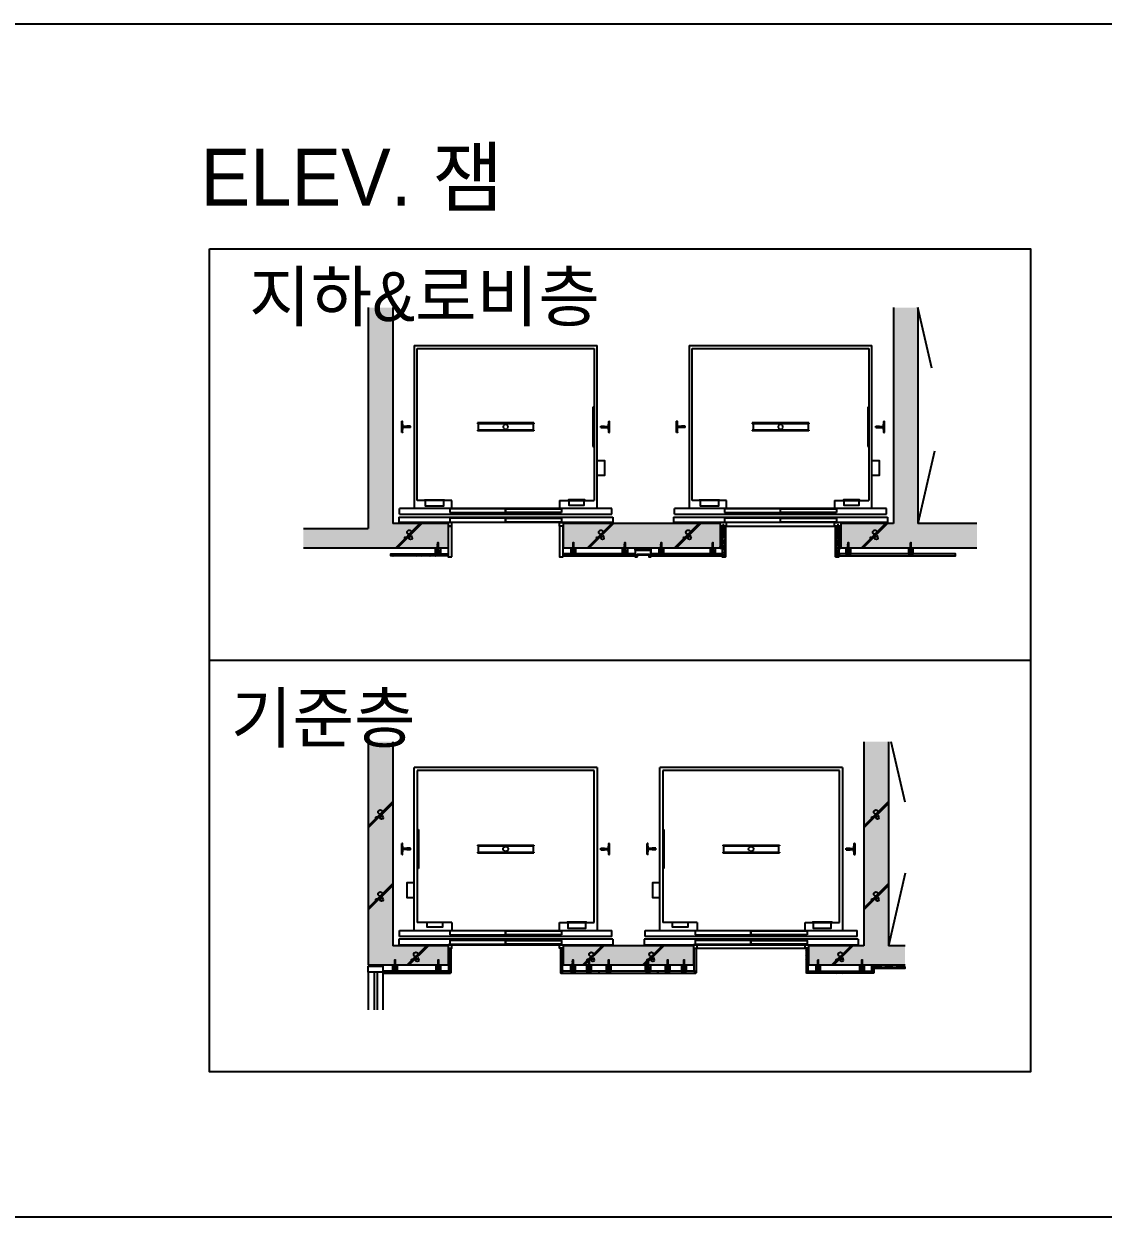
# Model space of a CAD drawing. Header units: millimetres. Extents: x -223175 to 287756, y -120611 to 352956.
# Drawn here: x 244817 to 255811, y 77684 to 89843 of the extents above; entities that cross this region are included whole.
import ezdxf
from ezdxf.enums import TextEntityAlignment as Align
from ezdxf.lldxf.tags import DXFTag

# ---------------------------------------------------------------- set-up
doc = ezdxf.new("R2010")
doc.units = ezdxf.units.MM
doc.header["$LTSCALE"] = 50
doc.linetypes.add('XREF 평면도$0$CEN', pattern=[62, 60, -1, 0, -1])
doc.linetypes.add('XREF 평면도$0$HIDDEN2', pattern=[0.1875, 0.125, -0.0625])
for name, color, linetype in [('1-AG', 4, 'Continuous'), ('1W-마감-대리석', 130, 'Continuous'), ('8', 8, 'Continuous'), ('A-STL-PIPE', 7, 'Continuous'), ('ANGLE', 3, 'Continuous'), ('CENTER', 1, 'CENTER'), ('ELE', 8, 'Continuous'), ('ETC', 6, 'Continuous'), ('HAT', 8, 'Continuous'), ('I-CO-TEXT', 4, 'Continuous'), ('I-F-WALL-FIN', 141, 'Continuous'), ('i-fin', 4, 'Continuous'), ('I-HAT', 8, 'Continuous'), ('I-SOLID(제외영역)', 253, 'Continuous'), ('IN-HAT', 250, 'Continuous'), ('K', 7, 'Continuous'), ('SC-FIN(TILE)', 3, 'Continuous'), ('XREF 평면도$0$CEN', 1, 'XREF 평면도$0$CEN'), ('XREF 평면도$0$CON', 2, 'Continuous'), ('XREF 평면도$0$ELEV', 7, 'Continuous'), ('XREF 평면도$0$WG', 4, 'Continuous'), ('XREF 평면도$0$WID', 4, 'Continuous')]:
    doc.layers.add(name, color=color, linetype=linetype)
doc.styles.add('YE-TEXT', font='HY울릉도l.ttf')
tags = doc.linetypes.add('CENTER', pattern=[50.8, 31.75, -6.35, 6.35, -6.35]).pattern_tags.tags
tags[10:11] = [DXFTag(74, 4), DXFTag(75, 0), DXFTag(340, '0'), DXFTag(46, 1.0), DXFTag(50, 0.0), DXFTag(44, 0.0), DXFTag(45, 0.0)]
tags[8:9] = [DXFTag(74, 4), DXFTag(75, 0), DXFTag(340, '0'), DXFTag(46, 1.0), DXFTag(50, 0.0), DXFTag(44, 0.0), DXFTag(45, 0.0)]
tags[6:7] = [DXFTag(74, 4), DXFTag(75, 0), DXFTag(340, '0'), DXFTag(46, 1.0), DXFTag(50, 0.0), DXFTag(44, 0.0), DXFTag(45, 0.0)]
tags[4:5] = [DXFTag(74, 4), DXFTag(75, 0), DXFTag(340, '0'), DXFTag(46, 1.0), DXFTag(50, 0.0), DXFTag(44, 0.0), DXFTag(45, 0.0)]
pattern_1 = [(45, (972844.022, 20805.844), (-8.98025612, 8.98025612), []), (45, (972853.002, 20805.844), (-8.98025612, 8.98025612), [6.35, -3.175])]
pattern_2 = [(45, (716569.31, -59444.138), (-8.98025612, 8.98025612), []), (45, (716578.291, -59444.138), (-8.98025612, 8.98025612), [6.35, -3.175])]

# ---------------------------------------------------------------- blocks, each defined once
blk = doc.blocks.new('XREF 평면도$0$승카')
at = {"color": 4}
for p, q in [((3143652, 1567680), (3143652, 1569480)), ((3143683, 1567649), (3143683, 1569511))]:
    blk.add_line(p, q, dxfattribs=at)
at = {"layer": 'XREF 평면도$0$ELEV', "color": 4}
for p, q in [((3141878, 1569670), (3141878, 1567490)), ((3141933, 1569670), (3141878, 1569670)), ((3141933, 1567490), (3141933, 1569670)), ((3141963, 1567500), (3141963, 1569660)), ((3141963, 1569660), (3142023, 1569660)), ((3142023, 1569660), (3142023, 1567500)), ((3142796, 1569639), (3142910, 1569639)), ((3142796, 1569633), (3142796, 1569639)), ((3142798, 1569631), (3142845, 1569628)), ((3142845, 1569628), (3142848, 1569625)), ((3142845, 1569588), (3142848, 1569591)), ((3142845, 1569551), (3142845, 1569588)), ((3142848, 1569591), (3142848, 1569625)), ((3142861, 1569628), (3142858, 1569625)), ((3142858, 1569591), (3142858, 1569625)), ((3142861, 1569588), (3142858, 1569591)), ((3142861, 1569628), (3142908, 1569631)), ((3142861, 1569551), (3142861, 1569588)), ((3142910, 1569633), (3142910, 1569639)), ((3142023, 1569511), (3143683, 1569511)), ((3143652, 1569480), (3142103, 1569480)), ((3142103, 1569130), (3142103, 1569480)), ((3142653, 1569469), (3142653, 1569479)), ((3143053, 1569469), (3142653, 1569469)), ((3142846, 1569550), (3142845, 1569551)), ((3142846, 1569550), (3142860, 1569550)), ((3142860, 1569550), (3142861, 1569551)), ((3143053, 1569479), (3143053, 1569469)), ((3142103, 1569130), (3142023, 1569130)), ((3142813, 1568868), (3142813, 1568292)), ((3142821, 1568868), (3142813, 1568868)), ((3142821, 1568868), (3142821, 1568292)), ((3142885, 1568860), (3142821, 1568860)), ((3142885, 1568868), (3142885, 1568292)), ((3142893, 1568868), (3142885, 1568868)), ((3142893, 1568868), (3142893, 1568292)), ((3142821, 1568292), (3142813, 1568292)), ((3142885, 1568300), (3142821, 1568300)), ((3142893, 1568292), (3142885, 1568292)), ((3142023, 1568030), (3142103, 1568030)), ((3142103, 1568030), (3142103, 1567680)), ((3143683, 1567649), (3142023, 1567649)), ((3142103, 1567680), (3143652, 1567680)), ((3142796, 1567527), (3142796, 1567521)), ((3142796, 1567521), (3142910, 1567521)), ((3142798, 1567529), (3142845, 1567532)), ((3142846, 1567610), (3142845, 1567609)), ((3142845, 1567609), (3142845, 1567572)), ((3142845, 1567572), (3142848, 1567569)), ((3142845, 1567532), (3142848, 1567535)), ((3142846, 1567610), (3142860, 1567610)), ((3142848, 1567569), (3142848, 1567535)), ((3142861, 1567572), (3142858, 1567569)), ((3142858, 1567569), (3142858, 1567535)), ((3142861, 1567532), (3142858, 1567535)), ((3142860, 1567610), (3142861, 1567609)), ((3142861, 1567609), (3142861, 1567572)), ((3142861, 1567532), (3142908, 1567529)), ((3142910, 1567527), (3142910, 1567521)), ((3141933, 1567490), (3141878, 1567490)), ((3141963, 1567500), (3142023, 1567500))]:
    blk.add_line(p, q, dxfattribs=at)
for points in [[(3142509, 1569511), (3142509, 1569586), (3142359, 1569586), (3142359, 1569511)], [(3141882, 1569150), (3141882, 1568581), (3141922, 1568581), (3141922, 1569150)], [(3141979, 1569150), (3141979, 1568581), (3142019, 1568581), (3142019, 1569150)], [(3141882, 1568010), (3141882, 1568579), (3141922, 1568579), (3141922, 1568010)], [(3141979, 1568010), (3141979, 1568579), (3142019, 1568579), (3142019, 1568010)]]:
    blk.add_lwpolyline(points, close=True, dxfattribs=at)
for points in [[(3142103, 1569225), (3142055, 1569225), (3142055, 1569380), (3142103, 1569380)], [(3142103, 1569385), (3142108, 1569385), (3142108, 1569220), (3142103, 1569220)], [(3141863, 1569165), (3141843, 1569165), (3141843, 1569130), (3141878, 1569130), (3141878, 1569165), (3141868, 1569165)], [(3141863, 1567995), (3141843, 1567995), (3141843, 1568030), (3141878, 1568030), (3141878, 1567995), (3141868, 1567995)], [(3142103, 1567948), (3142046, 1567948), (3142046, 1567763), (3142103, 1567763)], [(3142103, 1567755), (3142108, 1567755), (3142108, 1567955), (3142103, 1567955)]]:
    blk.add_lwpolyline(points, dxfattribs=at)
at = {"layer": 'XREF 평면도$0$ELEV', "color": 4, "linetype": 'XREF 평면도$0$HIDDEN2'}
blk.add_circle((3142853, 1568580), 25, dxfattribs=at)
at = {"layer": 'XREF 평면도$0$ELEV', "color": 4}
for centre, start, end in [((3142798, 1569633), 180, 266.5907), ((3142907, 1569633), 273.4093, 0), ((3142798, 1567527), 93.4093, 180), ((3142907, 1567527), 0, 86.5907)]:
    blk.add_arc(centre, 2.5, start, end, dxfattribs=at)
blk = doc.blocks.new('A$C11A53913')
at = {"layer": '8'}
h = blk.add_hatch(dxfattribs=at)
h.set_pattern_fill('DASH', color=8, scale=11.428571, angle=-0.4404, style=0)
h.set_pattern_definition([(270.44038365, (272678.6091, 159490.5334), (-1.4175491325, -1.4395093296), [1.428571429, -1.428571429])])
h.paths.add_polyline_path([(34, 14), (34, 15), (30, 15), (30, 14)])
h.paths.add_polyline_path([(30, 14), (30, 13), (34, 13), (34, 14)])
h.paths.add_polyline_path([(34, 10), (34, 13), (30, 13), (31, 10)])
h.paths.add_polyline_path([(34, 10), (31, 10), (31, 7), (34, 7)])
h.paths.add_polyline_path([(31, 7), (31, 5), (34, 5), (34, 7)])
h.paths.add_polyline_path([(31, 5), (31, 5), (34, 5), (34, 5)])
h = blk.add_hatch(dxfattribs=at)
h.set_pattern_fill('DASH', color=8, scale=11.428571, angle=-0.4404, style=0)
h.set_pattern_definition([(270.44038, (-476.9, 1704.0097), (-1.4175491, -1.4395093), [1.4285714, -1.4285714])])
h.paths.add_polyline_path([(40, 5), (40, 5), (42, 5), (42, 5)])
h.paths.add_polyline_path([(38, 5), (38, 5), (40, 5), (40, 5)])
h.paths.add_polyline_path([(34, 5), (34, 5), (38, 5), (38, 5)])
h.paths.add_polyline_path([(34, 5), (34, 7), (38, 7), (38, 5)])
h.paths.add_polyline_path([(40, 7), (40, 5), (38, 5), (38, 7)])
h.paths.add_polyline_path([(40, 7), (42, 7), (42, 5), (40, 5)])
h.paths.add_polyline_path([(40, 10), (42, 10), (42, 7), (40, 7)])
h.paths.add_polyline_path([(38, 10), (40, 10), (40, 7), (38, 7)])
h.paths.add_polyline_path([(38, 10), (38, 7), (34, 7), (34, 10)])
h.paths.add_polyline_path([(38, 10), (34, 10), (34, 13), (38, 13)])
h.paths.add_polyline_path([(38, 13), (40, 13), (40, 10), (38, 10)])
h.paths.add_polyline_path([(40, 13), (42, 13), (42, 10), (40, 10)])
h.paths.add_polyline_path([(40, 13), (40, 14), (42, 14), (42, 13)])
h.paths.add_polyline_path([(38, 13), (38, 14), (40, 14), (40, 13)])
h.paths.add_polyline_path([(34, 13), (34, 14), (38, 14), (38, 13)])
h.paths.add_polyline_path([(34, 14), (34, 15), (38, 15), (38, 14)])
h.paths.add_polyline_path([(40, 15), (40, 14), (38, 14), (38, 15)])
h.paths.add_polyline_path([(42, 15), (42, 14), (40, 14), (40, 15)])
at = {"color": 8, "linetype": 'Continuous'}
blk.add_line((38, 5, 0), (38, 5, 0), dxfattribs=at)
at = {"layer": '8', "color": 8}
for p, q in [((31, 10, 0), (29, 11, 0)), ((29, 10, 0), (31, 8, 0)), ((30, 13, 0), (51, 13, 0)), ((31, 7, 0), (51, 7, 0)), ((51, 13, 0), (54, 14, 0)), ((51, 7, 0), (54, 5, 0))]:
    blk.add_line(p, q, dxfattribs=at)
at = {"layer": 'CENTER'}
blk.add_line((91, 10, 0), (0, 9, 0), dxfattribs=at)
at = {"layer": 'ELE', "color": 8}
for p, q in [((12, 13, 0), (14, 14, 0)), ((12, 13, 0), (18, 13, 0)), ((12, 6, 0), (12, 13, 0)), ((12, 6, 0), (18, 6, 0)), ((14, 5, 0), (12, 6, 0)), ((14, 14, 0), (18, 14, 0)), ((14, 5, 0), (14, 14, 0)), ((18, 5, 0), (14, 5, 0)), ((18, 16, 0), (19, 18, 0)), ((18, 3, 0), (18, 16, 0)), ((19, 1, 0), (18, 3, 0)), ((19, 18, 0), (24, 18, 0)), ((19, 14, 0), (24, 14, 0)), ((19, 5, 0), (24, 5, 0)), ((25, 1, 0), (19, 1, 0)), ((24, 18, 0), (25, 1, 0)), ((24, 10, 0), (29, 10, 0)), ((24, 8, 0), (27, 8, 0)), ((24, 8, 0), (26, 1, 0)), ((25, 18, 0), (25, 8, 0)), ((28, 18, 0), (25, 18, 0)), ((27, 11, 0), (25, 18, 0)), ((26, 8, 0), (26, 14, 0)), ((26, 14, 0), (27, 11, 0)), ((26, 1, 0), (28, 1, 0)), ((27, 5, 0), (28, 11, 0)), ((29, 11, 0), (27, 11, 0)), ((27, 8, 0), (28, 1, 0)), ((27, 8, 0), (27, 5, 0)), ((29, 11, 0), (28, 18, 0)), ((28, 1, 0), (28, 11, 0)), ((29, 0, 0), (29, 19, 0)), ((29, 19, 0), (30, 19, 0)), ((31, 0, 0), (29, 0, 0)), ((30, 19, 0), (31, 0, 0)), ((30, 14, 0), (62, 14, 0)), ((62, 5, 0), (31, 5, 0)), ((51, 5, 0), (51, 14, 0)), ((62, 14, 0), (62, 5, 0)), ((62, 13, 0), (70, 13, 0)), ((62, 7, 0), (70, 7, 0))]:
    blk.add_line(p, q, dxfattribs=at)
at = {"layer": 'ELE', "color": 8, "elevation": 0}
for points in [[(62, 14), (74, 14), (74, 5), (62, 5)], [(70, 13), (81, 15), (81, 5), (70, 7)]]:
    blk.add_lwpolyline(points, close=True, dxfattribs=at)
at = {"layer": 'ELE', "color": 8}
for centre, radius, start, end in [((22, 16, 0), 4.16, 187.1449, 218.5195), ((29, 10, 0), 10.6, 157.2412, 203.6396), ((23, 3, 0), 4.16, 142.3613, 173.7359)]:
    blk.add_arc(centre, radius, start, end, dxfattribs=at)
blk = doc.blocks.new('A$C745C3258')
at = {"layer": '1-AG'}
h = blk.add_hatch(dxfattribs=at)
h.set_pattern_fill('DASH', color=8, scale=11.428571, angle=-0.4404, style=0)
h.set_pattern_definition([(2e-15, (-157375.1597, -273803.6797), (1.4285714286, 1.4285714286), [1.428571429, -1.428571429])])
h.paths.add_polyline_path([(1, 59), (1, 59), (1, 62), (1, 62)])
h.paths.add_polyline_path([(1, 62), (2, 62), (2, 59), (1, 59)])
h.paths.add_polyline_path([(5, 59), (2, 59), (2, 62), (5, 62)])
h.paths.add_polyline_path([(5, 59), (5, 62), (9, 62), (9, 59)])
h.paths.add_polyline_path([(9, 62), (10, 62), (10, 59), (9, 59)])
h.paths.add_polyline_path([(10, 62), (10, 62), (10, 59), (10, 59)])
at = {"layer": '1-AG', "color": 8, "lineweight": 0}
for p, q in [((-4, 62), (-4, 65)), ((-4, 65), (-3, 65)), ((14, 64), (15, 64)), ((15, 64), (15, 62))]:
    blk.add_line(p, q, dxfattribs=at)
at = {"layer": '1-AG', "color": 8}
for p, q in [((15, 64), (-4, 64)), ((-4, 64), (-4, 62)), ((-4, 62), (15, 62)), ((4, 64), (-3, 65)), ((1, 62), (1, 29)), ((1, 29), (10, 29)), ((2, 29), (2, 21)), ((4, 64), (4, 66)), ((14, 65), (4, 65)), ((10, 65), (4, 65)), ((5, 62), (4, 64)), ((5, 64), (7, 62)), ((7, 66), (14, 65)), ((7, 66), (10, 65)), ((9, 29), (9, 21)), ((10, 29), (10, 62)), ((15, 62), (15, 64))]:
    blk.add_line(p, q, dxfattribs=at)
at = {"layer": '1-AG', "color": 8, "linetype": 'Continuous'}
blk.add_line((10, 52), (10, 52), dxfattribs=at)
at = {"layer": '1-AG', "color": 8}
for points in [[(1, 28), (1, 17), (10, 17), (10, 28)], [(2, 21), (1, 10), (10, 10), (9, 21)]]:
    blk.add_lwpolyline(points, close=True, dxfattribs=at)
at = {"layer": '1-AG', "color": 8, "xscale": -1, "rotation": 90.44038364844565}
blk.add_blockref('A$C11A53913', (15, 93), dxfattribs=at)
blk = doc.blocks.new('ANGLE SET')
at = {"layer": 'ANGLE'}
h = blk.add_hatch(dxfattribs=at)
h.set_pattern_fill('ANSI32', color=252, scale=0.1, style=0)
h.set_pattern_definition([(45, (1e-10, 23.4997), (-0.673519, 0.673519), []), (45, (0.449, 23.4997), (-0.673519, 0.673519), [])])
edge = h.paths.add_edge_path()
edge.add_arc((0, 84), 2, 180, 540)
at = {"layer": 'ANGLE', "color": 6, "ltscale": 0.3}
blk.add_line((25, 22), (-25, 22), dxfattribs=at)
at = {"layer": 'ANGLE', "color": 1, "ltscale": 0.3}
for p, q in [((-8, 59), (8, 59)), ((0, 48), (0, 67))]:
    blk.add_line(p, q, dxfattribs=at)
at = {"layer": 'ANGLE', "color": 8}
blk.add_lwpolyline([(-25, 44), (25, 44), (25, 78, -0.414214), (13, 90), (-13, 90, -0.414214), (-25, 78)], format="xyb", close=True, dxfattribs=at)
at = {"layer": 'ANGLE', "color": 6, "ltscale": 0.3}
blk.add_lwpolyline([(25, 17), (25, 74), (-25, 74), (-25, 17)], close=True, dxfattribs=at)
at = {"layer": 'ANGLE', "color": 1, "ltscale": 0.3}
blk.add_lwpolyline([(3, 65), (7, 59), (3, 53), (-3, 53), (-7, 59), (-3, 65)], close=True, dxfattribs=at)
for radius in [10, 4, 3.5]:
    blk.add_circle((0, 59), radius, dxfattribs=at)
at = {"layer": 'ANGLE', "color": 8}
for radius in [2.5, 2]:
    blk.add_circle((0, 84), radius, dxfattribs=at)
blk = doc.blocks.new('G$CFA66DD15')
at = {"layer": 'HAT', "ltscale": 5}
h = blk.add_hatch(dxfattribs=at)
h.set_pattern_fill('ANSI37', color=253, scale=0.5, angle=45, style=0)
h.set_pattern_definition([(90, (-153942.7265, -2065.4259), (-1.5875, 3e-16), []), (180, (-153942.7265, -2065.4259), (-3e-16, -1.5875), [])])
edge = h.paths.add_edge_path()
edge.add_line((-4330, -57), (-4330, -52))
edge.add_line((-4330, -52), (-4332, -53))
edge.add_line((-4332, -53), (-4333, -54))
edge.add_line((-4333, -54), (-4333, -54))
edge.add_line((-4333, -54), (-4334, -54))
edge.add_line((-4334, -54), (-4335, -55))
edge.add_line((-4335, -55), (-4336, -57))
edge.add_line((-4336, -57), (-4336, -57))
edge.add_line((-4336, -57), (-4337, -58))
edge.add_line((-4337, -58), (-4337, -59))
edge.add_line((-4337, -59), (-4337, -60))
edge.add_line((-4337, -60), (-4337, -60))
edge.add_line((-4337, -60), (-4333, -60))
edge.add_line((-4333, -60), (-4313, -78))
edge.add_arc((-4313, -77), 0.707, 285, 345)
edge.add_line((-4312, -77), (-4330, -57))
h = blk.add_hatch(dxfattribs=at)
h.set_pattern_fill('ANSI37', color=253, scale=0.5, angle=135, style=0)
h.set_pattern_definition([(90, (-154615.2311, -2065.4259), (-1.5875, 3e-16), []), (180, (-154615.2311, -2065.4259), (-3e-16, -1.5875), [])])
edge = h.paths.add_edge_path()
edge.add_line((-3170, -57), (-3170, -52))
edge.add_line((-3170, -52), (-3168, -53))
edge.add_line((-3168, -53), (-3167, -54))
edge.add_line((-3167, -54), (-3167, -54))
edge.add_line((-3167, -54), (-3166, -54))
edge.add_line((-3166, -54), (-3165, -55))
edge.add_line((-3165, -55), (-3164, -57))
edge.add_line((-3164, -57), (-3164, -57))
edge.add_line((-3164, -57), (-3163, -58))
edge.add_line((-3163, -58), (-3163, -59))
edge.add_line((-3163, -59), (-3163, -60))
edge.add_line((-3163, -60), (-3163, -60))
edge.add_line((-3163, -60), (-3167, -60))
edge.add_line((-3167, -60), (-3188, -78))
edge.add_arc((-3187, -77), 0.707, 195, 255, ccw=False)
edge.add_line((-3188, -77), (-3170, -57))
at = {"layer": 'K', "ltscale": 0.05}
h = blk.add_hatch(dxfattribs=at)
h.set_pattern_fill('ANSI33', color=251, scale=2, angle=180, style=0)
h.set_pattern_definition(pattern_2)
h.paths.add_polyline_path([(-4330, 175), (-4310, 175), (-4310, -77), (-4312, -77), (-4330, -57)])
h.paths.add_polyline_path([(-4333, -60), (-4313, -78), (-4313, -80), (-4335, -80), (-4997, -80), (-4997, -78), (-4997, -60)])
h = blk.add_hatch(dxfattribs=at)
h.set_pattern_fill('ANSI33', color=251, scale=2, angle=180, style=0)
h.set_pattern_definition(pattern_2)
h.paths.add_polyline_path([(-1830, 175), (-1810, 175), (-1810, -77), (-1812, -77), (-1830, -57)])
h.paths.add_polyline_path([(-2199, -80), (-1835, -80), (-1812, -80), (-1812, -78), (-1833, -60), (-2199, -60)])
h.paths.add_polyline_path([(-2200, -60), (-2800, -60), (-2800, -80), (-2200, -80)])
h.paths.add_polyline_path([(-2800, -60), (-3167, -60), (-3188, -78), (-3188, -80), (-2800, -80)])
h.paths.add_polyline_path([(-3170, -57), (-3188, -78), (-3190, -77), (-3190, 175), (-3170, 175)])
h = blk.add_hatch(dxfattribs=at)
h.set_pattern_fill('ANSI33', color=251, scale=2, style=0)
h.set_pattern_definition(pattern_2)
h.paths.add_polyline_path([(-670, 175), (-690, 175), (-690, -77), (-688, -77), (-670, -57)])
h.paths.add_polyline_path([(-667, -60), (-687, -78), (-687, -80), (-665, -80), (-3, -80), (-3, -78), (-23, -60)])
h.paths.add_polyline_path([(-20, -57), (-2, -77), (0, -77), (0, 0), (-20, 0)])
at = {"color": 253}
for points in [[(-4330, -52), (-4332, -53), (-4333, -54), (-4333, -54), (-4334, -54), (-4335, -55), (-4336, -57), (-4336, -57), (-4337, -58), (-4337, -59), (-4337, -60), (-4337, -60)], [(-3170, -52), (-3168, -53), (-3167, -54), (-3167, -54), (-3166, -54), (-3165, -55), (-3164, -57), (-3164, -57), (-3163, -58), (-3163, -59), (-3163, -60), (-3163, -60)]]:
    blk.add_lwpolyline(points, dxfattribs=at)
for centre, start, end in [((-4997, -77), 195, 255), ((-4313, -77), 285, 345), ((-3187, -77), 195, 255), ((-1813, -77), 285, 345)]:
    blk.add_arc(centre, 0.707, start, end, dxfattribs=at)
at = {"layer": 'I-SOLID(제외영역)', "color": 4}
for p, q in [((-2800, -60), (-2800, -80)), ((-2199, -60), (-2199, -80))]:
    blk.add_line(p, q, dxfattribs=at)
for points in [[(-4330, 175), (-4310, 175), (-4310, -77), (-4312, -77), (-4330, -57), (-4330, 175)], [(-3170, 175), (-3190, 175), (-3190, -77), (-3188, -77), (-3170, -57), (-3170, 175)], [(-1830, 175), (-1810, 175), (-1810, -77), (-1812, -77), (-1830, -57), (-1830, 175)], [(-670, 175), (-690, 175), (-690, -77), (-688, -77), (-670, -57), (-670, 175)], [(-20, 0), (0, 0), (0, -77), (-2, -77), (-20, -57), (-20, 0)], [(-4333, -60), (-4997, -60), (-4997, -78), (-4997, -80), (-4313, -80)], [(-4333, -60), (-4313, -78), (-4313, -80)], [(-2800, -60), (-3167, -60), (-3188, -78), (-3188, -80), (-2800, -80)], [(-1833, -60), (-2199, -60)], [(-2199, -80), (-1812, -80)], [(-1833, -60), (-1812, -78), (-1812, -80)], [(-667, -60), (-23, -60), (-3, -78), (-3, -80), (-687, -80)], [(-667, -60), (-687, -78), (-687, -80)]]:
    blk.add_lwpolyline(points, dxfattribs=at)
blk.add_lwpolyline([(-2200, -60), (-2800, -60), (-2800, -80), (-2200, -80)], close=True, dxfattribs=at)
blk = doc.blocks.new('G$C9AE01B9A')
at = {"layer": 'I-F-WALL-FIN'}
h = blk.add_hatch(dxfattribs=at)
h.set_pattern_fill('AR-CONC', color=8, scale=4)
h.set_pattern_definition([(50, (-251939.713, -84411.19), (28.6904073, -2.5100854), [3, -33]), (355, (-251939.713, -84411.19), (-5.5500533, 30.0876853), [2.4, -26.4]), (100.451444, (-251937.322, -84411.4), (23.140354, 27.5775996), [2.5496077, -28.0456845]), (46.1842, (-251939.713, -84403.19), (42.689653, -6.620771), [4.5, -49.5]), (96.635635, (-251936.155, -84403.74), (37.386478, 38.964744), [3.824414, -42.0685504]), (351.184164, (-251939.713, -84403.19), (37.386478, 38.964744), [3.6, -39.6]), (21, (-251935.713, -84405.19), (23.876282, -16.1047556), [3, -33]), (326, (-251935.713, -84405.19), (9.7326133, 29.0060018), [2.4, -26.4]), (71.451445, (-251933.723, -84406.532), (33.608895, 12.901246), [2.5496076, -28.0456845]), (37.5, (-251939.713, -84411.19), (0.4863942, 13.31575415), [0, -26.08, 0, -26.8, 0, -26.5]), (7.5, (-251939.713, -84411.19), (10.5227815, 15.7764685), [0, -15.28, 0, -25.48, 0, -10.1]), (327.5, (-251948.633, -84411.19), (21.35289745, -0.90219487), [0, -10, 0, -31.2, 0, -41.4]), (317.5, (-251952.633, -84411.19), (23.3274468, 4.0041993), [0, -13, 0, -20.72, 0, -29.4])])
h.paths.add_polyline_path([(2, 2), (33, 2), (33, 313), (2, 313), (2, 290), (3, 290), (3, 25), (2, 25)])
blk.add_lwpolyline([(2, 275), (2, 313), (33, 313), (33, 2), (2, 2), (2, 40), (0, 40), (0, 0), (35, 0), (35, 315), (0, 315), (0, 275), (2, 275)], dxfattribs=at)
blk.add_lwpolyline([(2, 290), (2, 25), (3, 25), (3, 290)], close=True, dxfattribs=at)

msp = doc.modelspace()

# ---------------------------------------------------------------- hatches: boundary and pattern name
at = {"layer": 'ETC', "ltscale": 0.4}
h = msp.add_hatch(dxfattribs=at)
h.set_pattern_fill('ANSI37', color=252, scale=10, angle=355.07364498, style=0)
h.set_pattern_definition([(229.92635502, (832198.4641, 626083.4966), (0.9565220064, -0.8047146396), []), (319.92635502, (832198.4641, 626083.4966), (0.8047146396, 0.9565220064), [])])
edge = h.paths.add_edge_path()
edge.add_line((253490.8743, 80229.9826), (253542.1396, 80229.9826))
edge.add_arc((253540.5711, 80239.9177), 10.0581, 278.971108, 85.24950059)
edge.add_line((253541.4041, 80249.9412), (253493.087, 80249.9412))
edge.add_arc((253493.6887, 80239.7725), 10.1865, 93.38637364, 253.96114509)
h = msp.add_hatch(dxfattribs=at)
h.set_pattern_fill('ANSI37', color=252, scale=10, angle=355.07364498, style=0)
h.set_pattern_definition([(229.92635502, (832308.4831, 626083.4966), (0.9565220064, -0.8047146396), []), (319.92635502, (832308.4831, 626083.4966), (0.8047146396, 0.9565220064), [])])
edge = h.paths.add_edge_path()
edge.add_line((253600.8933, 80229.9826), (253652.1586, 80229.9826))
edge.add_arc((253650.5901, 80239.9177), 10.0581, 278.971108, 85.24950059)
edge.add_line((253651.4231, 80249.9412), (253603.106, 80249.9412))
edge.add_arc((253603.7077, 80239.7725), 10.1865, 93.38637364, 253.96114509)
h = msp.add_hatch(dxfattribs=at)
h.set_pattern_fill('ANSI37', color=252, scale=10, angle=355.07364498, style=0)
h.set_pattern_definition([(229.92635502, (832425.9319, 626083.4966), (0.9565220064, -0.8047146396), []), (319.92635502, (832425.9319, 626083.4966), (0.8047146396, 0.9565220064), [])])
edge = h.paths.add_edge_path()
edge.add_line((253718.3422, 80229.9826), (253769.6074, 80229.9826))
edge.add_arc((253768.039, 80239.9177), 10.0581, 278.971108, 85.24950059)
edge.add_line((253768.872, 80249.9412), (253720.5549, 80249.9412))
edge.add_arc((253721.1566, 80239.7725), 10.1865, 93.38637364, 253.96114509)
at = {"layer": 'I-HAT'}
h = msp.add_hatch(color=253, dxfattribs=at)
h.paths.add_polyline_path([(247664.7128, 84501.1896), (249139.7128, 84501.1896), (249139.7128, 84726.1896), (249139.7128, 84746.1896), (249139.7128, 84751.1896), (248574.7128, 84751.1896), (248574.7128, 86951.1896), (248324.7128, 86951.1896), (248324.7128, 84701.1896), (247664.7128, 84701.1896)])
h.paths.add_polyline_path([(250309.7128, 84751.1896), (250309.7128, 84746.1896), (250309.7128, 84726.1896), (250309.7128, 84501.1896), (251044.7128, 84501.1896), (251064.7128, 84501.1896), (251184.7128, 84501.1896), (251204.7128, 84501.1896), (251909.7128, 84501.1896), (251909.7128, 84751.1896)])
h.paths.add_polyline_path([(253674.7128, 84751.1896), (253139.7128, 84751.1896), (253139.7128, 84501.1896), (254524.7128, 84501.1896), (254524.7128, 84751.1896), (253924.7128, 84751.1896), (253924.7128, 86951.1896), (253674.7128, 86951.1896)])
h = msp.add_hatch(color=253, dxfattribs=at)
h.paths.add_polyline_path([(248324.7128, 82527.9258), (248324.7128, 80249.9826), (249139.7128, 80249.9826), (249139.7128, 80449.9826), (248574.7128, 80449.9826), (248574.7128, 82527.9258)])
h.paths.add_polyline_path([(251639.7128, 80444.9826), (251639.7128, 80449.9826), (250309.7128, 80449.9826), (250309.7128, 80444.9826), (250309.7128, 80424.9826), (250309.7128, 80249.9826), (251639.7128, 80249.9826), (251639.7128, 80424.9826)])
h.paths.add_polyline_path([(253792.6623, 80449.9826), (253624.7128, 80449.9826), (253624.7128, 82527.9258), (253374.7128, 82527.9258), (253374.7128, 80449.9826), (252809.7128, 80449.9826), (252809.7128, 80249.9826), (253792.6623, 80249.9826)])
at = {"layer": 'IN-HAT', "ltscale": 0.5}
h = msp.add_hatch(dxfattribs=at)
h.set_pattern_fill('ANSI32', color=251, scale=20, angle=180, style=0)
h.set_pattern_definition([(225, (360370.225, 339378.679), (5.30330086, -5.30330086), []), (225, (360366.689, 339378.679), (5.30330086, -5.30330086), [])])
h.paths.add_polyline_path([(253792.6623, 80219.9832), (253792.6623, 80229.9832), (253742.7128, 80229.9826), (253742.7128, 80228.4826, -0.4142135625), (253741.7128, 80227.4826), (253665.1734, 80227.4826, -0.4142135625), (253664.1734, 80228.4826), (253664.1734, 80229.9826), (253587.5665, 80229.9826), (253587.5665, 80228.4826, -0.4142135625), (253586.5665, 80227.4826), (253510.0271, 80227.4826, -0.4142135626), (253509.0271, 80228.4826), (253509.0271, 80229.9826), (253476.7128, 80229.9826), (253476.7128, 80219.9826)])
at = {"layer": 'K', "ltscale": 0.05}
h = msp.add_hatch(dxfattribs=at)
h.set_pattern_fill('ANSI33', color=251, scale=2, angle=180, style=0)
h.set_pattern_definition(pattern_1)
h.paths.add_polyline_path([(249138.7128, 84421.1901), (249138.7128, 84441.1896), (248555.0773, 84441.1896), (248555.0773, 84421.1901)])
h = msp.add_hatch(dxfattribs=at)
h.set_pattern_fill('ANSI33', color=251, scale=2, style=0)
h.set_pattern_definition([(45, (970044.022, 20805.844), (-8.98025612, 8.98025612), []), (45, (970053.002, 20805.844), (-8.98025612, 8.98025612), [6.35, -3.175])])
h.paths.add_polyline_path([(250310.7128, 84421.1901), (250310.7128, 84441.1896), (251043.7128, 84441.1896), (251043.7128, 84421.1901)])
h = msp.add_hatch(dxfattribs=at)
h.set_pattern_fill('ANSI33', color=251, scale=2, style=0)
h.set_pattern_definition([(45, (970939.022, 20805.844), (-8.98025612, 8.98025612), []), (45, (970948.002, 20805.844), (-8.98025612, 8.98025612), [6.35, -3.175])])
h.paths.add_polyline_path([(251205.7128, 84421.1901), (251205.7128, 84441.1896), (251926.7128, 84441.1896), (251926.7128, 84421.1901)])
h = msp.add_hatch(dxfattribs=at)
h.set_pattern_fill('ANSI33', color=251, scale=2, style=0)
h.set_pattern_definition(pattern_1)
h.paths.add_polyline_path([(253122.7128, 84421.1901), (253122.7128, 84441.1896), (254307.6225, 84441.1896), (254307.6225, 84421.1901)])

# ---------------------------------------------------------------- linework, layer by layer
at = {"color": 251}
for p, q in [((251974.7128, 84726.1896), (253074.7128, 84726.1896)), ((251674.7128, 80424.9826), (252774.7128, 80424.9826))]:
    msp.add_line(p, q, dxfattribs=at)
at = {"color": 0}
msp.add_line((255070.2275, 83356.7498), (246708.1773, 83356.7498), dxfattribs=at)
msp.add_lwpolyline([(246708.1773, 87549.149), (255070.2275, 87549.149), (255070.2275, 79164.3507), (246708.1773, 79164.3507)], close=True)
at = {"layer": '1W-마감-대리석', "ltscale": 0.05}
for points in [[(248555.0773, 84441.1896), (248555.0773, 84441.1896), (249138.7128, 84441.1896), (249138.7128, 84421.1901), (248555.0773, 84421.1901), (248555.0773, 84441.1896)], [(251043.7128, 84441.1896), (251043.7128, 84441.1896), (250310.7128, 84441.1896), (250310.7128, 84421.1901), (251043.7128, 84421.1901), (251043.7128, 84441.1896)], [(251926.7128, 84441.1896), (251926.7128, 84441.1896), (251205.7128, 84441.1896), (251205.7128, 84421.1901), (251926.7128, 84421.1901), (251926.7128, 84441.1896)], [(254307.6225, 84441.1896), (254307.6225, 84441.1896), (253122.7128, 84441.1896), (253122.7128, 84421.1901), (254307.6225, 84421.1901), (254307.6225, 84441.1896)]]:
    msp.add_lwpolyline(points, close=True, dxfattribs=at)
at = {"layer": 'ETC', "color": 252, "ltscale": 0.4}
for points in [[(253490.8743, 80229.9826), (253542.1396, 80229.9826, 0.8868931182), (253541.4041, 80249.9412), (253493.087, 80249.9412, 0.8433823586), (253490.8743, 80229.9826, 1)], [(253600.8933, 80229.9826), (253652.1586, 80229.9826, 0.8868931182), (253651.4231, 80249.9412), (253603.106, 80249.9412, 0.8433823586), (253600.8933, 80229.9826, 1)], [(253718.3422, 80229.9826), (253769.6074, 80229.9826, 0.8868931182), (253768.872, 80249.9412), (253720.5549, 80249.9412, 0.8433823586), (253718.3422, 80229.9826, 1)]]:
    msp.add_lwpolyline(points, format="xyb", dxfattribs=at)
at = {"layer": 'HAT', "color": 8, "ltscale": 0.2}
for p, q in [((248601.5067, 84501.1896), (248851.5067, 84751.1896)), ((248610.482, 84501.1896), (248860.482, 84751.1896)), ((248620.1614, 84501.1896), (248870.1614, 84751.1896)), ((250554.8169, 84501.1896), (250804.8169, 84751.1896)), ((250563.7923, 84501.1896), (250813.7923, 84751.1896)), ((250573.4716, 84501.1896), (250823.4716, 84751.1896)), ((251442.5149, 84501.1896), (251692.5149, 84751.1896)), ((251451.4903, 84501.1896), (251701.4903, 84751.1896)), ((251461.1696, 84501.1896), (251711.1696, 84751.1896)), ((253345.2601, 84501.1896), (253595.2601, 84751.1896)), ((253354.2354, 84501.1896), (253604.2354, 84751.1896)), ((253363.9148, 84501.1896), (253613.9148, 84751.1896)), ((248324.7128, 81668.7816), (248574.7128, 81918.7816)), ((248324.7128, 81659.8062), (248574.7128, 81909.8062)), ((248324.7128, 81650.1269), (248574.7128, 81900.1269)), ((253374.7128, 81668.7816), (253624.7128, 81918.7816)), ((253374.7128, 81659.8062), (253624.7128, 81909.8062)), ((253374.7128, 81650.1269), (253624.7128, 81900.1269)), ((248324.7128, 80832.7723), (248574.7128, 81082.7723)), ((248324.7128, 80823.7969), (248574.7128, 81073.7969)), ((248324.7128, 80814.1176), (248574.7128, 81064.1176)), ((253374.7128, 80832.7723), (253624.7128, 81082.7723)), ((253374.7128, 80823.7969), (253624.7128, 81073.7969)), ((253374.7128, 80814.1176), (253624.7128, 81064.1176)), ((248719.3218, 80249.9826), (248919.3218, 80449.9826)), ((248728.2971, 80249.9826), (248928.2971, 80449.9826)), ((248737.9765, 80249.9826), (248937.9765, 80449.9826)), ((250506.5772, 80249.9826), (250706.5772, 80449.9826)), ((250515.5526, 80249.9826), (250715.5526, 80449.9826)), ((250525.2319, 80249.9826), (250725.2319, 80449.9826)), ((251118.7424, 80249.9826), (251318.7424, 80449.9826)), ((251127.7178, 80249.9826), (251327.7178, 80449.9826)), ((251137.3971, 80249.9826), (251337.3971, 80449.9826)), ((253043.797, 80249.9826), (253243.797, 80449.9826)), ((253052.7724, 80249.9826), (253252.7724, 80449.9826)), ((253062.4517, 80249.9826), (253262.4517, 80449.9826))]:
    msp.add_line(p, q, dxfattribs=at)
at = {"layer": 'HAT', "color": 8, "linetype": 'Continuous'}
for centre, radius in [((248742.2302, 84662.8069), 22.3233), ((250695.5405, 84662.8069), 22.3233), ((251583.2385, 84662.8069), 22.3233), ((253485.9836, 84662.8069), 22.3233), ((248704.3667, 84605.4672), 7.7099), ((248756.8769, 84604.0548), 14.7187), ((250657.6769, 84605.4672), 7.7099), ((250710.1872, 84604.0548), 14.7187), ((251545.3749, 84605.4672), 7.7099), ((251597.8852, 84604.0548), 14.7187), ((253448.1201, 84605.4672), 7.7099), ((253500.6303, 84604.0548), 14.7187), ((248446.7817, 81811.7442), 22.3233), ((253496.7817, 81811.7442), 22.3233), ((248408.9181, 81754.4045), 7.7099), ((248461.4284, 81752.9921), 14.7187), ((253458.9181, 81754.4045), 7.7099), ((253511.4284, 81752.9921), 14.7187), ((248446.7817, 80975.7349), 22.3233), ((253496.7817, 80975.7349), 22.3233), ((248408.9181, 80918.3952), 7.7099), ((248461.4284, 80916.9828), 14.7187), ((253458.9181, 80918.3952), 7.7099), ((253511.4284, 80916.9828), 14.7187), ((248810.0453, 80361.5999), 22.3233), ((250597.3008, 80361.5999), 22.3233), ((251209.466, 80361.5999), 22.3233), ((253134.5206, 80361.5999), 22.3233), ((248772.1818, 80304.2602), 7.7099), ((248824.692, 80302.8478), 14.7187), ((250559.4372, 80304.2602), 7.7099), ((250611.9475, 80302.8478), 14.7187), ((251171.6024, 80304.2602), 7.7099), ((251224.1127, 80302.8478), 14.7187), ((253096.657, 80304.2602), 7.7099), ((253149.1673, 80302.8478), 14.7187)]:
    msp.add_circle(centre, radius, dxfattribs=at)
at = {"layer": 'HAT', "color": 8}
for centre in [(248767.5496, 84620.8322), (250720.8598, 84620.8322), (251608.5578, 84620.8322), (253511.303, 84620.8322), (248472.101, 81769.7695), (253522.101, 81769.7695), (248472.101, 80933.7602), (253522.101, 80933.7602), (248835.3647, 80319.6252), (250622.6201, 80319.6252), (251234.7853, 80319.6252), (253159.84, 80319.6252)]:
    msp.add_arc(centre, 3.024, 168.39912439, 135.01911319, dxfattribs=at)
at = {"layer": 'I-CO-TEXT', "color": 11}
msp.add_lwpolyline([(232108.6365, 89842.8084), (287756.2063, 89842.8084), (287756.2063, 77684.0779), (232108.6365, 77684.0779)], close=True, dxfattribs=at)
at = {"layer": 'I-F-WALL-FIN', "color": 1}
for p, q in [((251909.7128, 84501.1896), (251929.7128, 84726.1896)), ((253119.7128, 84501.1896), (253139.7128, 84726.1896)), ((251044.7128, 84481.1896), (251204.7128, 84501.1896))]:
    msp.add_line(p, q, dxfattribs=at)
at = {"layer": 'I-F-WALL-FIN', "color": 6}
for points in [[(249174.7128, 84411.1896), (249174.7128, 84726.1896), (249139.7128, 84726.1896), (249139.7128, 84411.1896)], [(250309.7128, 84411.1896), (250309.7128, 84726.1896), (250274.7128, 84726.1896), (250274.7128, 84411.1896)], [(251929.7128, 84726.1896), (251909.7128, 84726.1896), (251909.7128, 84501.1896), (251929.7128, 84501.1896)], [(253139.7128, 84726.1896), (253119.7128, 84726.1896), (253119.7128, 84501.1896), (253139.7128, 84501.1896)], [(251204.7128, 84481.1896), (251044.7128, 84481.1896), (251044.7128, 84501.1896), (251204.7128, 84501.1896)]]:
    msp.add_lwpolyline(points, close=True, dxfattribs=at)
at = {"layer": 'I-F-WALL-FIN'}
for points in [[(251164.7128, 84481.1896), (251164.7128, 84479.5896), (251203.1128, 84479.5896), (251203.1128, 84412.7896), (251186.3128, 84412.7896), (251186.3128, 84435.7896), (251063.1128, 84435.7896), (251063.1128, 84412.7896), (251046.3128, 84412.7896), (251046.3128, 84479.5896), (251084.7128, 84479.5896), (251084.7128, 84481.1896), (251044.7128, 84481.1896), (251044.7128, 84411.1896), (251064.7128, 84411.1896), (251064.7128, 84434.1896), (251184.7128, 84434.1896), (251184.7128, 84411.1896), (251204.7128, 84411.1896), (251204.7128, 84481.1896), (251164.7128, 84481.1896)], [(251184.7128, 84479.5896), (251184.7128, 84477.9896), (251064.7128, 84477.9896), (251064.7128, 84479.5896), (251184.7128, 84479.5896)]]:
    msp.add_lwpolyline(points, dxfattribs=at)
at = {"layer": 'i-fin', "color": 1}
msp.add_arc((253475.7128, 80218.0897), 2.1408, 62.15307896, 117.84692104, dxfattribs=at)
at = {"layer": 'SC-FIN(TILE)'}
msp.add_lwpolyline([(253476.7128, 80219.9826), (253792.6623, 80219.9832), (253792.6623, 80229.9832), (253742.7128, 80229.9826), (253742.7128, 80228.4826, -0.4142135624), (253741.7128, 80227.4826), (253665.1734, 80227.4826, -0.4142135624), (253664.1734, 80228.4826), (253664.1734, 80229.9826), (253587.5665, 80229.9826), (253587.5665, 80228.4826, -0.4142135624), (253586.5665, 80227.4826), (253510.0271, 80227.4826, -0.4142135624), (253509.0271, 80228.4826), (253509.0271, 80229.9826), (253476.7128, 80229.9826)], format="xyb", close=True, dxfattribs=at)
at = {"layer": 'XREF 평면도$0$CEN', "color": 1, "ltscale": 100}
for p, q in [((254064.9221, 86334.2687), (253924.7128, 86951.1896)), ((254092.6623, 85490.1672), (253924.7128, 84751.1896)), ((253792.6623, 81911.0049), (253652.453, 82527.9258)), ((253792.6623, 81188.9602), (253624.7128, 80449.9826))]:
    msp.add_line(p, q, dxfattribs=at)
at = {"layer": 'XREF 평면도$0$CON'}
for p, q in [((248324.7128, 86951.1896), (248324.7128, 84701.1896)), ((248574.7128, 86951.1896), (248574.7128, 84751.1896)), ((253674.7128, 86951.1896), (253674.7128, 84751.1896)), ((253924.7128, 86951.1896), (253924.7128, 84751.1896)), ((249139.7128, 84751.1896), (248574.7128, 84751.1896)), ((249139.7128, 84751.1896), (249139.7128, 84501.1896)), ((251909.7128, 84751.1896), (250309.7128, 84751.1896)), ((250309.7128, 84751.1896), (250309.7128, 84501.1896)), ((251909.7128, 84751.1896), (251909.7128, 84501.1896)), ((253139.7128, 84751.1896), (253139.7128, 84501.1896)), ((253674.7128, 84751.1896), (253139.7128, 84751.1896)), ((254524.7128, 84751.1896), (253924.7128, 84751.1896)), ((247664.7128, 84701.1896), (248324.7128, 84701.1896)), ((249139.7128, 84501.1896), (247664.7128, 84501.1896)), ((249139.7128, 84501.1896), (248550.0445, 84501.1896)), ((251909.7128, 84501.1896), (250309.7128, 84501.1896)), ((253694.3482, 84501.1896), (253139.7128, 84501.1896)), ((254524.7128, 84501.1896), (253139.7128, 84501.1896)), ((248324.7128, 82527.9258), (248324.7128, 80249.9826)), ((248574.7128, 82527.9258), (248574.7128, 80449.9826)), ((253374.7128, 82527.9258), (253374.7128, 80449.9826)), ((253624.7128, 82527.9258), (253624.7128, 80449.9826)), ((249139.7128, 80449.9826), (248574.7128, 80449.9826)), ((249139.7128, 80449.9826), (249139.7128, 80249.9826)), ((251639.7128, 80449.9826), (250309.7128, 80449.9826)), ((250309.7128, 80449.9826), (250309.7128, 80249.9826)), ((251639.7128, 80449.9826), (251639.7128, 80249.9826)), ((253374.7128, 80449.9826), (252809.7128, 80449.9826)), ((252809.7128, 80449.9826), (252809.7128, 80249.9826)), ((253792.6623, 80449.9826), (253624.7128, 80449.9826)), ((249139.7128, 80249.9826), (248324.7128, 80249.9826)), ((251639.7128, 80249.9826), (250309.7128, 80249.9826)), ((253792.6623, 80249.9826), (252809.7128, 80249.9826))]:
    msp.add_line(p, q, dxfattribs=at)
at = {"layer": 'XREF 평면도$0$WG', "color": 105}
for p, q in [((248384.7128, 80179.9826), (248384.7128, 79797.082)), ((248414.7128, 80179.9826), (248414.7128, 79797.082))]:
    msp.add_line(p, q, dxfattribs=at)
at = {"layer": 'XREF 평면도$0$WID'}
for p, q in [((248324.7128, 80179.9826), (248324.7128, 79797.082)), ((248474.7128, 80179.9826), (248474.7128, 79797.082))]:
    msp.add_line(p, q, dxfattribs=at)
msp.add_lwpolyline([(248324.7128, 80239.9826), (248474.7128, 80239.9826), (248474.7128, 80179.9826), (248324.7128, 80179.9826)], close=True, dxfattribs=at)

# ---------------------------------------------------------------- block references
at = {"xscale": -1, "rotation": 270}
for p in [(-1318855.2872, -3057116.6724), (-1316055.2872, -3057116.6724)]:
    msp.add_blockref('XREF 평면도$0$승카', p, dxfattribs=at)
at = {"color": 8, "rotation": 180}
for p in [(249040.1698, 84563.3428, 0), (250420.1698, 84563.3428, 0), (250945.1698, 84563.3428, 0), (251315.1698, 84563.3428, 0), (251840.1698, 84563.3428, 0), (253220.1698, 84563.3428, 0), (253857.2059, 84563.3428, 0), (248603.0698, 80312.1358, 0), (249045.1698, 80312.1358, 0), (250415.1698, 80312.1358, 0), (250579.669, 80312.1358, 0), (250780.169, 80312.1358, 0), (251180.169, 80312.1358, 0), (251380.6706, 80312.1358, 0), (251547.2698, 80312.1358, 0), (252913.0698, 80312.1358, 0), (253360.1683, 80312.1358, 0)]:
    msp.add_blockref('A$C745C3258', p, dxfattribs=at)
at = {"rotation": 89.99999999999999}
for p in [(1818304.7128, -3061417.8794), (1820804.7128, -3061417.8794)]:
    msp.add_blockref('XREF 평면도$0$승카', p, dxfattribs=at)
at = {"color": 0}
msp.add_blockref('G$CFA66DD15', (253474.7112, 80249.9826), dxfattribs=at)
at = {"layer": 'A-STL-PIPE', "color": 1, "xscale": -1, "rotation": 180}
for p in [(249034.7128, 84518.1898), (250939.7128, 84518.1898), (251834.7128, 84518.1898), (251174.712, 80266.9828)]:
    msp.add_blockref('ANGLE SET', p, dxfattribs=at)
at = {"layer": 'A-STL-PIPE', "color": 1, "rotation": 180}
for p in [(250414.7128, 84518.1898), (251309.7128, 84518.1898), (253214.7128, 84518.1898), (253851.7489, 84518.1898), (248597.6128, 80266.9828), (249039.7128, 80266.9828), (250409.7128, 80266.9828), (250574.212, 80266.9828), (250774.712, 80266.9828), (251375.2136, 80266.9828), (251541.8128, 80266.9828), (252907.6128, 80266.9828), (253354.7112, 80266.9828)]:
    msp.add_blockref('ANGLE SET', p, dxfattribs=at)
at = {"layer": 'I-F-WALL-FIN', "color": 0}
msp.add_blockref('G$C9AE01B9A', (251929.7128, 84411.1896), dxfattribs=at)
at = {"layer": 'I-F-WALL-FIN', "color": 0, "xscale": -1}
msp.add_blockref('G$C9AE01B9A', (253119.7128, 84411.1896), dxfattribs=at)

# ---------------------------------------------------------------- texts
at = {"layer": 'I-CO-TEXT', "style": 'YE-TEXT'}
msp.add_text('ELEV. 잼', height=578.69787, dxfattribs=at).set_placement((248159.4974, 88280.959), align=Align.MIDDLE_CENTER)
at = {"layer": 'I-CO-TEXT', "color": 252, "style": 'YE-TEXT'}
for s, p in [('지하&로비층', (248897.9786, 87064.8336)), ('기준층', (247865.263, 82771.8334))]:
    msp.add_text(s, height=500, dxfattribs=at).set_placement(p, align=Align.MIDDLE_CENTER)

doc.saveas('drawing.dxf')
